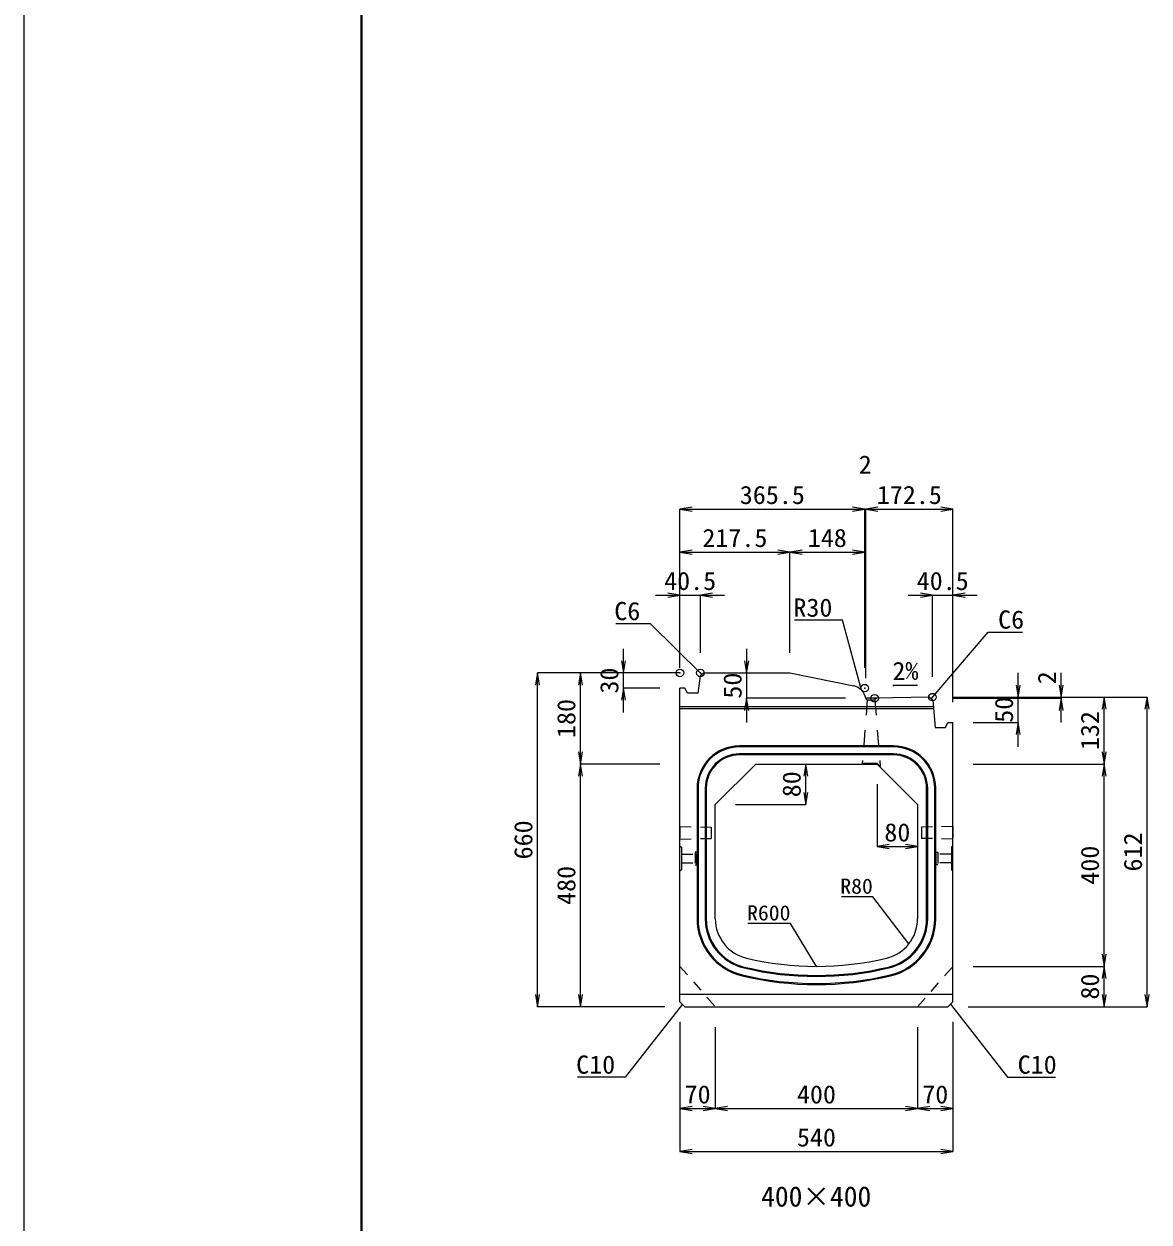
# Model space of a CAD drawing. Units: millimetres at full size. Extents: x -1267 to 18002, y -8040 to 14480.
# Drawn here: x 8867 to 11092, y 9743 to 12112 of the extents above; entities that cross this region are included whole.
import ezdxf
from ezdxf.enums import TextEntityAlignment as Align

# ---------------------------------------------------------------- set-up
doc = ezdxf.new("R2010")
doc.units = ezdxf.units.MM
doc.header["$LTSCALE"] = 30
doc.header["$PDMODE"] = 32
doc.header["$PDSIZE"] = 15
doc.linetypes.add('USER1', pattern=[1.35, 0.75, -0.6])
doc.linetypes.add('USER2', pattern=[2, 1, -1])
for name, color, linetype, lineweight in [('0_2', 7, 'Continuous', 13), ('インサート', 3, 'USER1', 9), ('吊りマスター', 4, 'USER1', 9), ('図枠', 7, 'Continuous', 5), ('寸法線', 7, 'Continuous', 13), ('引出線', 4, 'Continuous', 13), ('排水孔', 30, 'USER1', 13), ('本体', 2, 'Continuous', 13), ('目地', 132, 'Continuous', 5)]:
    doc.layers.add(name, color=color, linetype=linetype, lineweight=lineweight)
doc.layers.add('作業エリア', color=11, linetype='Continuous')
doc.layers.add('文字', color=7, linetype='Continuous')
doc.styles.add('ＭＳ 明朝', font='')
doc.styles.get('ＭＳ 明朝').set_extended_font_data('MS Mincho')

# ---------------------------------------------------------------- blocks, each defined once
blk = doc.blocks.new('open_arrow')
at = {"color": 0, "linetype": 'Continuous', "lineweight": -2}
blk.add_lwpolyline([(7.5, 1.25), (0, 0), (7.5, -1.25)], dxfattribs=at)

msp = doc.modelspace()

# ---------------------------------------------------------------- linework, layer by layer
at = {"layer": '0_2', "color": 5}
msp.add_line((8867.22, 14480.25), (8867.22, -8040.25), dxfattribs=at)
at = {"layer": 'インサート'}
for p, q in [((10167.64, 10469.83), (10194.64, 10469.83)), ((10167.64, 10469.83), (10167.64, 10452.83)), ((10197.64, 10473.83), (10194.64, 10473.83)), ((10194.64, 10473.83), (10194.64, 10448.83)), ((10197.64, 10448.83), (10197.64, 10473.83)), ((10671.24, 10473.83), (10674.24, 10473.83)), ((10671.24, 10448.83), (10671.24, 10473.83)), ((10674.24, 10473.83), (10674.24, 10448.83)), ((10701.24, 10469.83), (10674.24, 10469.83)), ((10701.24, 10469.83), (10701.24, 10452.83)), ((10167.64, 10452.83), (10194.64, 10452.83)), ((10194.64, 10448.83), (10197.64, 10448.83)), ((10674.24, 10448.83), (10671.24, 10448.83)), ((10701.24, 10452.83), (10674.24, 10452.83))]:
    msp.add_line(p, q, dxfattribs=at)
at = {"layer": '作業エリア'}
for p in [(10164.44, 10828.33), (10164.44, 10828.33), (10164.44, 10828.33), (10204.94, 10828.33), (10529.94, 10798.33), (10549.44, 10778.33), (10663.94, 10780.55)]:
    msp.add_point(p, dxfattribs=at)
at = {"layer": '吊りマスター'}
for p, q in [((10164.44, 10524.83), (10164.44, 10499.83)), ((10164.44, 10524.83), (10226.44, 10523.33)), ((10226.44, 10523.33), (10226.44, 10501.33)), ((10704.44, 10524.83), (10642.44, 10523.33)), ((10642.44, 10523.33), (10642.44, 10501.33)), ((10704.44, 10524.83), (10704.44, 10499.83)), ((10164.44, 10499.83), (10226.44, 10501.33)), ((10704.44, 10499.83), (10642.44, 10501.33))]:
    msp.add_line(p, q, dxfattribs=at)
at = {"layer": '図枠', "lineweight": 40}
msp.add_line((9534.44, 7536.97), (9534.44, 13076.97), dxfattribs=at)
at = {"layer": '寸法線'}
for p, q in [((10164.44, 11152.38), (10529.94, 11152.38)), ((10164.44, 10838.33), (10164.44, 11152.38)), ((10481.94, 11152.38), (10579.87, 11152.38)), ((10529.94, 10838.33), (10529.94, 11152.38)), ((10529.94, 10838.33), (10529.94, 11152.38)), ((10531.87, 10818.33), (10531.87, 11152.38)), ((10531.87, 11152.38), (10704.44, 11152.38)), ((10531.87, 10818.33), (10531.87, 11152.38)), ((10704.44, 10815.33), (10704.44, 11152.38)), ((10164.44, 11067.38), (10381.94, 11067.38)), ((10164.44, 10838.33), (10164.44, 11067.38)), ((10381.94, 10868.33), (10381.94, 11067.38)), ((10381.94, 11067.38), (10529.94, 11067.38)), ((10381.94, 10868.33), (10381.94, 11067.38)), ((10529.94, 10838.33), (10529.94, 11067.38)), ((10116.44, 10982.38), (10252.94, 10982.38)), ((10164.44, 10838.33), (10164.44, 10982.38)), ((10204.94, 10868.33), (10204.94, 10982.38)), ((10615.94, 10982.38), (10752.44, 10982.38)), ((10663.94, 10820.55), (10663.94, 10982.38)), ((10704.44, 10770.55), (10704.44, 10982.38)), ((10052.69, 10750.33), (10052.69, 10876.33)), ((10296.44, 10876.33), (10296.44, 10730.33)), ((9882.69, 10168.33), (9882.69, 10828.33)), ((10164.94, 10828.33), (9882.69, 10828.33)), ((9967.69, 10648.33), (9967.69, 10828.33)), ((10164.94, 10828.33), (9967.69, 10828.33)), ((10164.94, 10828.33), (10052.69, 10828.33)), ((10833.22, 10682.55), (10833.22, 10828.55)), ((10918.22, 10730.33), (10918.22, 10828.55)), ((10124.44, 10798.33), (10052.69, 10798.33)), ((10491.87, 10778.33), (10296.44, 10778.33)), ((10703.94, 10780.55), (11003.22, 10780.55)), ((10703.94, 10780.55), (10918.22, 10780.55)), ((10703.94, 10780.55), (11088.22, 10780.55)), ((10703.94, 10780.55), (10833.22, 10780.55)), ((10703.94, 10778.33), (10918.22, 10778.33)), ((11003.22, 10648.33), (11003.22, 10780.55)), ((11088.22, 10168.33), (11088.22, 10780.55)), ((10744.44, 10730.55), (10833.22, 10730.55)), ((9967.69, 10168.33), (9967.69, 10648.33)), ((10124.44, 10648.33), (9967.69, 10648.33)), ((10124.44, 10648.33), (9967.69, 10648.33)), ((10413.29, 10568.33), (10413.29, 10648.33)), ((10744.44, 10648.33), (11003.22, 10648.33)), ((10744.44, 10648.33), (11003.22, 10648.33)), ((11003.22, 10248.33), (11003.22, 10648.33)), ((10554.44, 10608.33), (10554.44, 10485.25)), ((10274.44, 10568.33), (10413.29, 10568.33)), ((10554.44, 10485.25), (10634.44, 10485.25)), ((10744.44, 10248.33), (11003.22, 10248.33)), ((10744.44, 10248.33), (11003.22, 10248.33)), ((11003.22, 10168.33), (11003.22, 10248.33)), ((10134.44, 10168.33), (9882.69, 10168.33)), ((10134.44, 10168.33), (9967.69, 10168.33)), ((10734.44, 10168.33), (11003.22, 10168.33)), ((10734.44, 10168.33), (11088.22, 10168.33)), ((10164.44, 10138.33), (10164.44, 9967.18)), ((10164.44, 10138.33), (10164.44, 9882.18)), ((10704.44, 10138.33), (10704.44, 9967.18)), ((10704.44, 10138.33), (10704.44, 9882.18)), ((10234.44, 10128.33), (10234.44, 9967.18)), ((10234.44, 10128.33), (10234.44, 9967.18)), ((10634.44, 10128.33), (10634.44, 9967.18)), ((10634.44, 10128.33), (10634.44, 9967.18)), ((10164.44, 9967.18), (10234.44, 9967.18)), ((10234.44, 9967.18), (10634.44, 9967.18)), ((10634.44, 9967.18), (10704.44, 9967.18)), ((10164.44, 9882.18), (10704.44, 9882.18))]:
    msp.add_line(p, q, dxfattribs=at)
at = {"layer": '引出線'}
for points in [[(10207.57, 10825.36), (10106.14, 10925.56), (10037.79, 10925.56)], [(10523.84, 10794.2), (10486.04, 10932.44), (10391.36, 10932.44)], [(10661.19, 10777.5), (10773.74, 10908.8), (10842.09, 10908.8)], [(10585.35, 10803.28), (10634.05, 10804.26), (10585.31, 10803.28)], [(10617.2, 10292.76), (10545.94, 10385.86), (10483.71, 10385.86)], [(10434.44, 10248.33), (10383.07, 10333.08), (10298.9, 10333.08)], [(10169.44, 10173.33), (10056.46, 10028.9), (9961.79, 10028.9)], [(10699.44, 10173.33), (10812.42, 10028.9), (10907.09, 10028.9)]]:
    msp.add_lwpolyline(points, dxfattribs=at)
at = {"layer": '排水孔', "linetype": 'USER2'}
for p, q in [((10535.07, 10775.13), (10531.87, 10778.33)), ((10550.07, 10775.13), (10553.27, 10778.33)), ((10535.07, 10775.13), (10525.07, 10649.33)), ((10535.07, 10775.13), (10550.07, 10775.13)), ((10550.07, 10775.13), (10560.51, 10643.67)), ((10554.85, 10649.33), (10525.07, 10649.33)), ((10554.85, 10649.33), (10560.51, 10643.67))]:
    msp.add_line(p, q, dxfattribs=at)
at = {"layer": '本体'}
for p, q in [((10210.94, 10828.33), (10204.19, 10822.38)), ((10210.94, 10828.33), (10381.94, 10828.33)), ((10381.94, 10828.33), (10508.25, 10802.73)), ((10204.19, 10822.38), (10199.94, 10788.33)), ((10164.44, 10178.33), (10164.44, 10798.33)), ((10174.44, 10798.33), (10164.44, 10798.33)), ((10179.44, 10788.33), (10174.44, 10798.33)), ((10199.94, 10788.33), (10179.44, 10788.33)), ((10549.44, 10778.33), (10531.87, 10778.33)), ((10657.94, 10780.43), (10549.44, 10778.33)), ((10657.94, 10780.43), (10664.44, 10774.57)), ((10664.44, 10774.57), (10668.94, 10720.55)), ((10689.44, 10720.55), (10694.44, 10730.55)), ((10694.44, 10730.55), (10704.44, 10730.55)), ((10704.44, 10178.33), (10704.44, 10730.55)), ((10668.94, 10720.55), (10689.44, 10720.55)), ((10234.44, 10568.33), (10314.44, 10648.33)), ((10314.44, 10648.33), (10554.44, 10648.33)), ((10554.44, 10648.33), (10634.44, 10568.33)), ((10234.44, 10342.37), (10234.44, 10568.33)), ((10634.44, 10568.33), (10634.44, 10342.37)), ((10174.44, 10168.33), (10164.44, 10178.33)), ((10174.44, 10168.33), (10694.44, 10168.33)), ((10694.44, 10168.33), (10704.44, 10178.33))]:
    msp.add_line(p, q, dxfattribs=at)
at = {"layer": '本体', "lineweight": 9}
for p, q in [((10164.44, 10485.83), (10167.64, 10483.83)), ((10167.64, 10483.83), (10167.64, 10438.83)), ((10704.44, 10485.83), (10701.24, 10483.83)), ((10701.24, 10483.83), (10701.24, 10438.83)), ((10167.64, 10438.83), (10164.44, 10436.83)), ((10701.24, 10438.83), (10704.44, 10436.83)), ((10164.44, 10193.33), (10704.44, 10193.33))]:
    msp.add_line(p, q, dxfattribs=at)
at = {"layer": '本体', "linetype": 'USER1', "lineweight": 9}
for p, q in [((10164.44, 10248.33), (10234.44, 10168.33)), ((10634.44, 10168.33), (10704.44, 10248.33))]:
    msp.add_line(p, q, dxfattribs=at)
at = {"layer": '本体'}
for centre, radius, start, end in [((10502.29, 10773.33), 30, 9.60488, 78.54125), ((10314.44, 10342.37), 80, 180, 256.65764), ((10554.44, 10342.37), 80, 283.34236, 0), ((10434.44, 10848.33), 600, 256.65764, 283.34236)]:
    msp.add_arc(centre, radius, start, end, dxfattribs=at)
at = {"layer": '目地'}
for p, q in [((10665.54, 10761.33), (10164.44, 10761.33)), ((10665.87, 10757.33), (10164.44, 10757.33)), ((10586.44, 10684.33), (10282.44, 10684.33)), ((10586.44, 10682.33), (10282.44, 10682.33)), ((10586.44, 10668.33), (10282.44, 10668.33)), ((10586.44, 10666.33), (10282.44, 10666.33)), ((10198.44, 10600.33), (10198.44, 10342.37)), ((10200.44, 10600.33), (10200.44, 10342.37)), ((10214.44, 10600.33), (10214.44, 10342.37)), ((10216.44, 10600.33), (10216.44, 10342.37)), ((10652.44, 10342.37), (10652.44, 10600.33)), ((10654.44, 10342.37), (10654.44, 10600.33)), ((10668.44, 10342.37), (10668.44, 10600.33)), ((10670.44, 10342.37), (10670.44, 10600.33))]:
    msp.add_line(p, q, dxfattribs=at)
for centre, radius, start, end in [((10282.44, 10600.33), 84, 90, 180), ((10586.44, 10600.33), 84, 0, 90), ((10282.44, 10600.33), 82, 90, 180), ((10282.44, 10600.33), 68, 90, 180), ((10282.44, 10600.33), 66, 90, 180), ((10586.44, 10600.33), 82, 0, 90), ((10586.44, 10600.33), 68, 0, 90), ((10586.44, 10600.33), 66, 0, 90), ((10314.44, 10342.37), 116, 180, 256.65764), ((10314.44, 10342.37), 114, 180, 256.65764), ((10314.44, 10342.37), 100, 180, 256.65764), ((10314.44, 10342.37), 98, 180, 256.65764), ((10554.44, 10342.37), 98, 283.34236, 0), ((10554.44, 10342.37), 100, 283.34236, 0), ((10554.44, 10342.37), 114, 283.34236, 0), ((10554.44, 10342.37), 116, 283.34236, 0), ((10434.44, 10848.33), 620, 256.65764, 283.34236), ((10434.44, 10848.33), 618, 256.65764, 283.34236), ((10434.44, 10848.33), 636, 256.65764, 283.34236), ((10434.44, 10848.33), 634, 256.65764, 283.34236)]:
    msp.add_arc(centre, radius, start, end, dxfattribs=at)

# ---------------------------------------------------------------- block references
at = {"layer": '寸法線', "xscale": 3.2, "yscale": 3.2}
for p in [(10164.44, 11152.38), (10531.87, 11152.38), (10531.87, 11152.38), (10164.44, 11067.38), (10381.94, 11067.38), (10204.94, 10982.38), (10704.44, 10982.38), (10554.44, 10485.25), (10164.44, 9967.18), (10234.44, 9967.18), (10634.44, 9967.18), (10164.44, 9882.18)]:
    msp.add_blockref('open_arrow', p, dxfattribs=at)
for p, rotation in [((10529.94, 11152.38), 180), ((10529.94, 11152.38), 180), ((10704.44, 11152.38), 180), ((10381.94, 11067.38), 180), ((10529.94, 11067.38), 180), ((10164.44, 10982.38), 180), ((10663.94, 10982.38), 180), ((10052.69, 10828.33), 90), ((10296.44, 10828.33), 90), ((9882.69, 10828.33), 270), ((9967.69, 10828.33), 270), ((10833.22, 10780.55), 90), ((10918.22, 10780.55), 90), ((10052.69, 10798.33), 270), ((10296.44, 10778.33), 270), ((10918.22, 10778.33), 270), ((11003.22, 10780.55), 270), ((11088.22, 10780.55), 270), ((10833.22, 10730.55), 270), ((9967.69, 10648.33), 90), ((11003.22, 10648.33), 90), ((9967.69, 10648.33), 270), ((10413.29, 10648.33), 270), ((11003.22, 10648.33), 270), ((10413.29, 10568.33), 90), ((10634.44, 10485.25), 180), ((11003.22, 10248.33), 90), ((11003.22, 10248.33), 270), ((9882.69, 10168.33), 90), ((9967.69, 10168.33), 90), ((11003.22, 10168.33), 90), ((11088.22, 10168.33), 90), ((10234.44, 9967.18), 180), ((10634.44, 9967.18), 180), ((10704.44, 9967.18), 180), ((10704.44, 9882.18), 180)]:
    msp.add_blockref('open_arrow', p, dxfattribs=dict(at, rotation=rotation))
at = {"layer": '引出線'}
for p, xscale, yscale, rotation in [((10207.57, 10825.36), 0.16, 0.16, 135.3), ((10585.35, 10803.28), 0.16, 0.16, 1.1), ((10523.84, 10794.2), 0.16, 0.16, 105.3), ((10661.19, 10777.5), 0.16, 0.16, 49.4), ((10617.2, 10292.76), 0.133, 0.133, 127.4), ((10434.44, 10248.33), 0.133, 0.133, 121.2), ((10169.44, 10173.33), 0.16, 0.16, 232), ((10699.44, 10173.33), 0.16, 0.16, 308)]:
    msp.add_blockref('open_arrow', p, dxfattribs=dict(at, xscale=xscale, yscale=yscale, rotation=rotation))

# ---------------------------------------------------------------- texts
at = {"layer": '寸法線', "style": 'ＭＳ 明朝', "width": 1.05}
for s, p in [('2', (10530.9, 11240.38)), ('365.5', (10347.19, 11180.38)), ('172.5', (10618.15, 11180.38)), ('217.5', (10273.19, 11095.38)), ('148', (10455.94, 11095.38)), ('40.5', (10184.69, 11010.38)), ('40.5', (10684.19, 11010.38)), ('80', (10594.44, 10513.25)), ('70', (10199.44, 9995.18)), ('400', (10434.44, 9995.18)), ('70', (10669.44, 9995.18)), ('540', (10434.44, 9910.18))]:
    msp.add_text(s, height=36.03, dxfattribs=at).set_placement(p, align=Align.MIDDLE_CENTER)
for s, p in [('30', (10024.69, 10813.33)), ('50', (10268.44, 10803.33)), ('2', (10890.22, 10818.8)), ('50', (10805.22, 10755.55)), ('180', (9939.69, 10738.33)), ('132', (10975.22, 10714.44)), ('80', (10385.29, 10608.33)), ('660', (9854.69, 10498.33)), ('612', (11060.22, 10474.44)), ('400', (10975.22, 10448.33)), ('480', (9939.69, 10408.33)), ('80', (10975.22, 10208.33))]:
    msp.add_text(s, height=36.03, rotation=90, dxfattribs=at).set_placement(p, align=Align.MIDDLE_CENTER)
at = {"layer": '引出線', "style": 'ＭＳ 明朝', "width": 1.05}
for s, height, p in [('C6', 36.03, (10086.14, 10968.76)), ('R30', 36.03, (10466.04, 10975.64)), ('R80', 30.02, (10545.94, 10421.86)), ('R600', 30.02, (10383.07, 10369.08)), ('C10', 36.03, (10036.46, 10072.1))]:
    msp.add_text(s, height=height, dxfattribs=at).set_placement(p, align=Align.TOP_RIGHT)
for s, p in [('C6', (10793.74, 10952)), ('C10', (10832.42, 10072.1))]:
    msp.add_text(s, height=36.03, dxfattribs=at).set_placement(p, align=Align.TOP_LEFT)
msp.add_text('2%', height=36.03, rotation=1.146, dxfattribs=at).set_placement((10584.37, 10850.17), align=Align.TOP_LEFT)
at = {"layer": '文字', "style": 'ＭＳ 明朝'}
msp.add_text('400×400', height=40.03, dxfattribs=at).set_placement((10433.96, 9793.36), align=Align.MIDDLE_CENTER)

doc.saveas('drawing.dxf')
